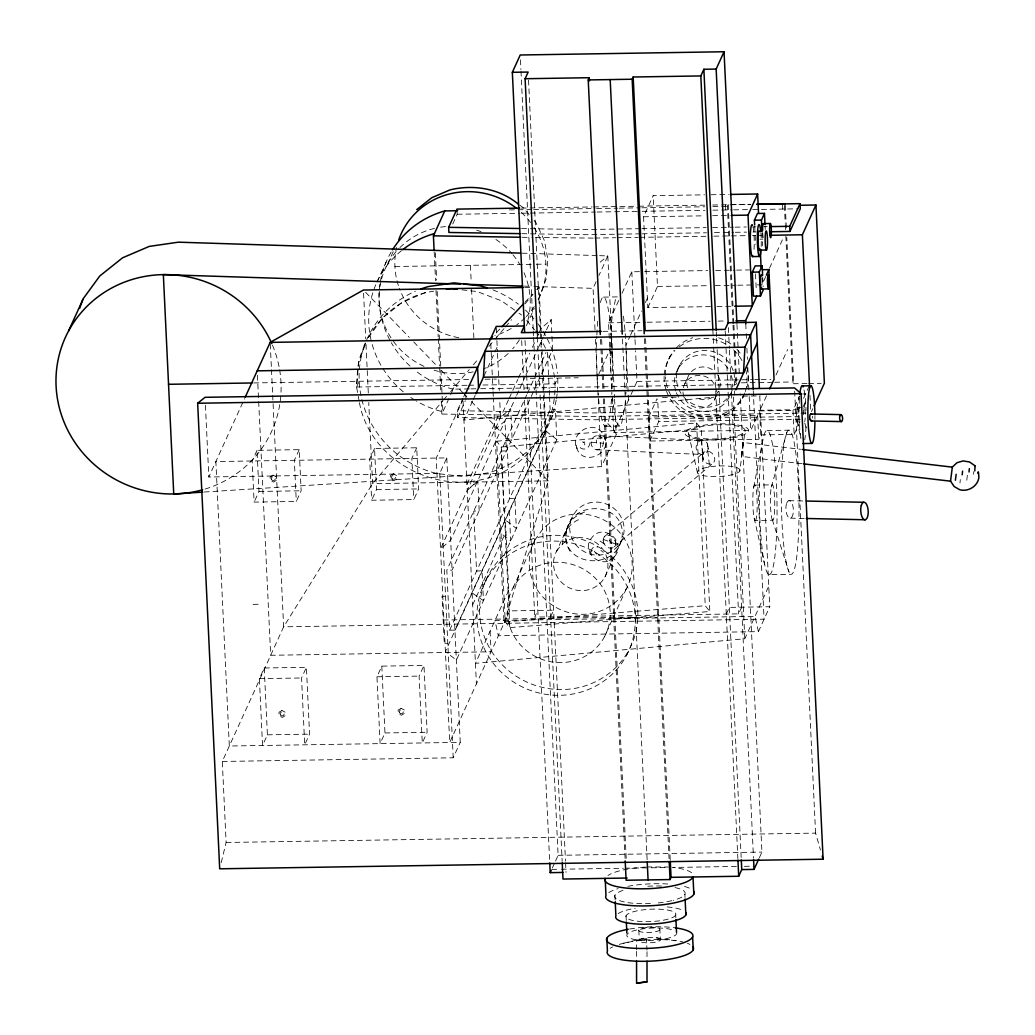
<?xml version="1.0" encoding="UTF-8"?>
<svg xmlns="http://www.w3.org/2000/svg" width="1035" height="1035" viewBox="0 0 1035 1035"><rect width="100%" height="100%" fill="white"/><g stroke="black" fill="none" stroke-linecap="round" stroke-linejoin="round"><path stroke-width="0.75" stroke-dasharray="5 3.75" d="M359.145 401.088L356.57 387.025L357.58 369.016M467.018 385.279L356.57 387.025L358.77 361.914L365.924 342.857L368.305 393.132M562.652 544.578C562.121 532.831 570.311 521.821 581.579 518.651M959.975 482.97L960.312 479.541M614.596 399.174L616.2 434.739L601.503 466.591L204.322 492.013M966.781 480.214L967.634 472.904M802.125 463.719L741.422 456.396L743.117 442.514L800.572 449.281M739.831 470.912A21.373 5.279 -2.7 0 0 710.139 466.785A21.373 5.279 -2.7 0 0 705.909 476.061A21.373 5.279 -2.7 0 0 739.831 470.912L744.993 431.388A28.45 7.025 -2.7 0 0 705.456 425.877A28.45 7.025 -2.7 0 0 699.828 438.245A28.45 7.025 -2.7 0 0 744.993 431.388M973.456 474.276L973.819 471.572M753.7 487.394L762.86 439.888M796.808 408.657L799.253 395.991M599.563 255.658L607.817 255.956L598.942 275.452M357.942 366.041L360.374 355.833L365.251 343.077M221.205 862.621L226.122 842.49L222.292 761.462L283.642 626.822L372.587 483.655L442.411 401.282M771.269 487.11L786.846 432.488M803.833 408.54L806.187 400.299M359.43 402.654C369.443 458.272 432.371 493.902 485.958 478.558C538.446 464.935 570.466 402.059 547.45 352.392L549.171 388.785M743.117 442.514L741.422 456.396M741.487 456.577L743.182 442.695M446.784 457.884L460.252 742.341L229.33 746.015L215.862 461.558L446.784 457.884L439.746 473.331L208.824 477.006L244.545 398.643M257.029 450.328L252.178 460.989L254.118 502.117L296.295 501.445L301.146 490.784L299.206 449.656L257.029 450.328L258.983 491.457L254.118 502.117M299.206 449.656L294.341 460.316L296.295 501.445M377.076 281.895L386.107 262.075M387.504 264.158L393.416 251.169M356.57 387.025L359.21 381.255M452.735 224.065L457.211 214.245L457.017 210.39M264.236 667.989L267.405 734.824L262.541 745.485L259.384 678.649L264.236 667.989L306.412 667.316L309.568 734.151L304.717 744.812L301.547 677.977L306.412 667.316M374.541 448.453L369.689 459.113L371.63 500.241L413.806 499.569L418.658 488.921L416.717 447.78L374.541 448.453L376.494 489.581L371.63 500.241M416.717 447.78L411.852 458.44L413.806 499.569M805.993 413.081L590.299 416.51L441.854 414.052L449.979 396.237M450.626 394.814L453.201 389.147L469.36 388.901M799.68 406.846L798.386 409.666L798.709 416.523L593.133 419.796L457.664 417.558L457.341 410.701L463.085 398.087M463.732 396.69L465.647 392.485M462.955 399.445L436.24 458.052L449.708 742.509L509.686 610.883L505.39 519.997L516.336 528.458L514.925 498.469L509.647 498.56L506.814 438.594L512.079 438.504L510.669 408.527L500.526 417.325L499.711 400.053M457.664 417.558L465.323 400.739M472.581 401.037L463.926 420.016L714.059 397.181M473.241 399.575L475.233 395.189M484.057 375.847L497.201 346.997M526.388 325.624L534.28 308.314M538.174 299.762L546.092 279.217L547.877 259.539L544.397 240.56L535.923 222.603L533.969 220.3M381.799 666.126L384.968 732.961L380.104 743.622L376.947 676.774L381.799 666.126L423.975 665.453L427.132 732.288L422.28 742.949L419.11 676.101L423.975 665.453M466.966 484.328L500.241 411.309M508.495 399.833L440.548 548.951L450.678 540.154L515.973 396.871M509.168 398.384L517.798 379.431M518.457 377.982L529.752 353.207M532.404 347.372L535.729 340.088M536.389 338.626L538.381 334.266M539.041 332.804L541.033 328.431L551.176 319.634L552.587 349.623L533.995 390.415M516.646 395.409L525.275 376.468M525.935 375.006L537.889 348.782M538.549 347.32L543.207 337.125M543.867 335.663L545.859 331.291M546.519 329.842L551.176 319.634M449.669 630.186L550.154 409.666L555.433 409.588L454.934 630.095L449.669 630.186L446.822 570.22L526.737 394.878M527.397 393.416L545.988 352.612M533.336 391.877L452.101 570.13L446.822 570.22M595.021 329.699L593.068 288.351L596.328 281.184M544.087 432.488L546.726 426.718M710.528 306.619L647.858 307.615L643.563 216.781L653.188 195.654L704.602 194.839M472.672 604.854L505.947 531.848M485.777 580.738L488.416 574.955M609.693 347.036L608.541 322.842L619.422 298.973M622.022 293.254L631.816 271.791L643.097 271.61M556.856 439.564L456.357 660.084L445.399 651.623L545.898 431.103L556.856 439.564L555.433 409.588M598.592 374.605L610.339 348.808M508.715 590.325L475.44 663.332L744.812 638.75L768.772 586.185M512.985 588.048L534.991 539.752L542.676 529.234A51.828 49.822 24.5 0 1 628.245 546.208A51.828 49.822 24.5 0 1 578.604 614.182A51.828 49.822 24.5 0 1 534.991 539.752M628.504 400.118L625.903 345.276L629.823 336.673M630.483 335.236L641.506 311.043M645.387 302.543L647.962 296.877M647.858 307.615L657.484 286.488L653.188 195.654M222.292 761.462L453.214 757.788L460.252 742.341M556.558 551.254L560.621 545.691A27.389 26.328 24.5 0 1 605.837 554.657A27.389 26.328 24.5 0 1 579.6 590.571A27.389 26.328 24.5 0 1 556.558 551.254L572.756 515.728L576.805 510.164A27.389 26.328 24.5 0 1 622.022 519.13A27.389 26.328 24.5 0 1 595.798 555.045A27.389 26.328 24.5 0 1 572.756 515.728M766.547 395.784L759.638 410.921L760.777 434.92L758.771 439.306L649.825 441.039L648.699 417.053L757.633 415.32L750.789 430.34L613.729 432.526L630.457 395.81M631.117 394.374L637.004 381.462L635.555 350.826M741.629 607.196L738.589 613.859L534.772 617.106L537.799 610.443M732.935 323.644L727.385 206.418L728.2 204.645L750.362 204.296M550.581 616.847L553.621 610.184L509.686 610.883M668.739 359.197L669.956 356.532M648.699 417.053L656.966 398.902M677.679 369.482L679.697 365.032M649.825 441.039L658.739 421.504L657.678 399.109M684.834 383.778L688.029 376.753M604.893 577.012L621.078 541.486M765.719 276.526L761.928 284.819L753.894 284.948M769.51 268.181L782.421 239.848M604.453 636.81A51.828 49.822 24.5 0 0 556.338 562.264A51.828 49.822 24.5 0 0 515.352 638.22A51.828 49.822 24.5 0 0 604.453 636.81L626.46 588.501M614.712 615.825L613.703 618.05L657.639 617.352L658.648 615.126M714.564 399.626L718.406 391.191A16.845 16.198 24.5 0 1 716.841 393.546M480.654 388.72L735.833 384.658L736.635 382.885M635.671 617.701L636.68 615.476M742.393 398.449L743.596 395.784A41.736 40.119 24.5 0 1 671.87 396.923M626.382 655.673A79.682 76.59 24.5 0 0 552.431 541.085A79.682 76.59 24.5 0 0 489.426 657.846A79.682 76.59 24.5 0 0 626.382 655.673L629.021 649.902A79.682 76.59 24.5 0 0 555.058 535.315A79.682 76.59 24.5 0 0 492.065 652.076A79.682 76.59 24.5 0 0 629.021 649.902M775.991 375.032L787.622 349.532M552.341 867.977L554.902 862.349M555.549 860.952L558.111 855.324L536.415 397.065M807.028 383.519L792.823 383.752L793.638 381.967L786.794 237.455M760.777 434.92L794.155 434.389L793.017 410.39L799.305 396.625M803.548 398.346L808.71 387.025M803.225 406.613L805.799 400.959M794.155 434.389L801.064 419.24L658.739 421.504M811.466 411.581L812.76 408.747M726.298 614.053L729.326 607.39L769.742 606.743L759.768 396.043M758.409 631.635L755.007 616.394L494.95 620.534L498.352 635.762L758.409 631.635L769.742 606.743M759.367 857.705L761.928 852.077L740.245 393.83M363.945 345.975L365.239 343.361M614.738 556.287C627.52 541.499 602.603 522.17 591.477 538.122C579.807 552.47 603.237 571.204 614.738 556.287L612.332 558.098M443.446 400.066L446.538 396.418M450.678 391.54L469.256 369.611M473.396 364.734L478.558 358.653M488.882 346.466L494.044 340.373M495.079 339.157L504.381 328.186M505.403 326.969L511.6 319.66M524.9 303.979L533.012 294.419M537.062 289.632L539.093 287.238L534.293 287.316M496.515 332.533L499.789 329.052M524.9 302.336L532.533 294.212M536.906 289.567L539.093 287.238L541.24 332.791M605.41 426.291L619.473 426.058L621.479 424.001L624.778 407.518A64.597 7.892 89.1 0 0 625.541 398.954M600.209 262.191L607.636 255.917M494.859 429.758L505.002 420.96L506.413 450.95L501.147 451.027L503.98 510.992L509.259 510.915L510.669 540.891L499.724 532.43M477.394 481.534L467.251 490.331L477.769 480.706L479.192 510.695L473.732 511.186L476.566 571.152L482.025 570.66L483.448 600.636L472.115 593.003M604.479 536.635L703.619 452.605M614.324 546.778L713.477 462.761M609.123 560.504L611.478 558.719M636.564 949.819L636.564 940.297L646.422 938.887L647.004 950.091M647.004 938.965L636.564 940.297M425.721 292.349L402.24 302.401L382.407 318.107L367.257 339.286C380.35 314.329 405.552 295.014 433.704 291.184M584.62 511.989L578.19 514.744L572.756 519.04L568.707 524.603A27.389 26.328 24.5 0 0 569.962 551.112M623.484 943.273L643.252 938.409M496.658 441.221L696.581 422.966L701.187 428.788L709.842 611.504L509.802 627.637L505.209 621.815L496.658 441.221L501.263 447.042L509.802 627.637M501.263 447.042L701.187 428.788M505.209 621.815L705.236 605.695L709.842 611.504M645.491 867.007L631.505 868.417A44.259 10.932 -2.7 0 0 607.972 875.494M646.94 866.929L668.248 867.045M711.032 194.735L728.705 194.451M521.291 208.087L592.046 206.961M593.663 206.935L637.081 206.237M638.686 206.211L704.628 205.163M712.662 205.033L750.867 204.425M509.362 209.898L531.977 209.536M533.594 209.51L594.957 208.527M596.574 208.501L617.572 208.177M619.189 208.151L640.186 207.815M641.791 207.789L704.783 206.78M712.856 206.651L727.385 206.418M457.211 214.245L519.919 213.249M521.536 213.223L595.513 212.046M597.117 212.02L640.536 211.334M642.153 211.308L704.861 210.312M712.908 210.183L732.107 209.872M733.686 209.846L751.099 209.575M752.691 209.549L798.684 208.811M643.563 216.781L704.615 215.81M712.649 215.681L730.335 215.396M640.342 228.67L584.141 229.576L521.239 228.528M641.946 228.644L706.193 227.622M712.61 227.519L733.492 227.195M735.096 227.17L746.338 226.988M752.768 226.885L755.977 226.833M764.011 226.704L767.22 226.652M640.587 233.819L584.374 234.712L521.485 233.664M642.192 233.794L706.439 232.771M714.461 232.642L733.737 232.332M735.342 232.306L746.584 232.125M753.014 232.021L756.223 231.982M593.133 238.102L531.848 237.455M594.75 238.076L615.67 237.739M617.274 237.714L638.207 237.377M639.811 237.351L705.805 236.303M713.852 236.174L746.054 235.669M752.484 235.566L755.705 235.514M757.322 235.488L763.752 235.385M760.078 239.188L762.886 239.15M394.917 266.512L534.694 264.287M536.298 264.261L545.937 264.106M644.714 271.584L707.591 270.575M715.651 270.445L735.005 270.148M736.622 270.122L749.521 269.915M524.719 287.471L532.702 287.342M657.484 286.488L708.91 285.673M715.327 285.569L736.221 285.233M737.826 285.207L752.29 284.974M603.521 297.123L617.572 296.89L615.566 298.96L612.267 315.429A64.597 7.892 89.1 0 0 610.922 334.719M716.957 306.515L733.026 306.256M608.541 322.842L645.633 322.247M647.237 322.221L710.126 321.225M718.187 321.096L726.247 320.966M602.823 331.355L642.049 330.721M253.691 382.937L468.959 379.509M485.092 379.25L496.399 379.069M530.295 378.538L578.293 377.775M637.004 381.462L740.193 379.819M741.81 379.793L753.092 379.625M754.709 379.599L759.548 379.522M761.152 379.496L770.829 379.34M468.609 385.253L476.592 385.123M482.983 385.02L555.096 383.869L557.723 378.098A100.02 96.151 24.5 0 1 557.322 392.33M741.383 382.808L773.054 382.303M774.633 382.277L793.638 381.967M470.964 388.875L479.05 388.746M808.607 383.493L821.221 383.299M802.668 393.986L805.851 393.934M662.4 397.44L678.43 397.181M742.509 396.159L760.13 395.875M797.222 407.738L804.26 407.622A7.077 0.867 89.1 0 1 805.191 413.534A7.077 0.867 89.1 0 1 804.687 421.555M798.386 409.666L592.809 412.939L457.341 410.701M759.638 410.921L793.017 410.39M797.429 421.892A7.077 0.867 89.1 0 0 798.024 411.322A7.077 0.867 89.1 0 0 796.523 411.231A7.077 0.867 89.1 0 0 797.429 421.892L800.249 421.853M767.129 430.534L789.097 430.185M258.983 491.457L301.146 490.784M376.494 489.581L418.658 488.921M754.748 485.092L772.317 484.82M755.265 520.501A17.711 2.161 89.1 0 0 756.753 494.07A17.711 2.161 89.1 0 0 753.001 493.824A17.711 2.161 89.1 0 0 755.265 520.501L772.834 520.217A17.711 2.161 89.1 0 0 774.322 493.798A17.711 2.161 89.1 0 0 770.57 493.54A17.711 2.161 89.1 0 0 772.834 520.217M769.238 574.632A72.062 8.797 89.1 0 0 775.293 467.07A72.062 8.797 89.1 0 0 760.026 466.048A72.062 8.797 89.1 0 0 769.238 574.632L791.206 574.283A72.062 8.797 89.1 0 0 797.248 466.72A72.062 8.797 89.1 0 0 781.994 465.698A72.062 8.797 89.1 0 0 791.206 574.283M445.567 596.212L442.048 596.264L444.3 643.731L447.806 643.679M253.135 604.375L260.173 604.259M443.174 620.004L635.154 616.938M259.384 678.649L301.547 677.977M376.947 676.774L419.11 676.101M267.405 734.824L309.568 734.151M384.968 732.961L427.132 732.288M226.122 842.49L815.58 833.11L820.444 849.994M558.111 855.324L761.928 852.077M551.707 869.387L559.676 869.258M561.268 869.232L623.458 868.236M625.062 868.21L667.86 867.537M736.39 866.437L672.608 867.459L675.441 867.718A44.259 10.932 -2.7 0 1 692.829 874.135M744.372 866.321L755.524 866.14M522.17 237.287L530.23 237.429M788.903 500.668L804.816 501.005M790.391 518.147L804.712 518.457M522.093 253.174L597.945 255.606M524.357 286.152L532.352 286.41M533.944 286.462L593.068 288.351M597.79 435.67A7.077 6.145 -87.5 0 1 602.292 446.719A7.077 6.145 -87.5 0 1 591.697 445.813A7.077 6.145 -87.5 0 1 597.79 435.67L702.752 440.341M596.729 449.798L701.704 454.468M591.14 442.217L603.379 443.252M461.895 289.826L477.096 291.534L501.496 300.823L515.288 310.578M656.164 937.775L676.062 940.724M603.211 539.338L615.592 544.074M600.106 541.072L604.867 544.268M519.583 205.033L523.296 207.66L529.118 214.555M519.053 313.23L521.536 315.002M600.856 550.297L603.25 552.289M607.843 423.548L613.768 429.848L616.252 434.17M365.64 292.323L409.239 337.345M413.677 341.925L436.977 365.976M441.415 370.556L463.602 393.468M464.715 394.62L466.927 396.91M471.365 401.489L548.252 480.861L504.019 623.316L493.359 398.022M619.473 426.058L617.39 423.729A64.597 7.892 89.1 0 1 612.151 393.313M526.724 320.539L534.59 329.854M535.574 331.019L539.507 335.676M609.279 540.192L611.607 543.142M594.258 551.176L596.626 554.178M576.521 447.482C582.744 468.415 615.411 452.191 603.211 434.7C594.97 417.985 568.099 432.915 577.194 448.854L576.172 445.153M614.868 540.425L616.524 543.789M589.717 550.4L591.347 553.712M545.497 348.277L541.59 340.062L541.965 347.915M804.712 423.017L807.08 430.457M772.265 519.583L788.89 571.682M603.91 436.007L604.932 439.707M688.65 434.118L697.512 472.969M796.989 420.922L800.857 438.025M754.153 518.056L764.697 564.683M702.493 454.844L703.283 459.734M701.148 440.444L703.295 454.365M707.785 451.221L709.311 464.133M707.513 443.834L708.121 449.112M611.051 333.154L611.4 337.785M611.349 337.785L610.831 329.867A64.597 7.892 89.1 0 0 600.391 302.492M597.079 377.904L597.79 388.707M809.991 395.344L810.741 411.4M794.66 391.165L815.58 833.11M785.28 205.344L786.419 229.434M784.388 205.512L785.229 223.185M785.306 224.789L785.526 229.602M785.837 236.019L792.823 383.752M782.589 205.215L782.77 209.07M765.085 226.251L765.24 229.46M762.058 232.914L762.666 245.761M762.691 277.018L763.144 286.617M754.722 226.6L755.55 244.273M755.511 273.926L756.274 289.929M757.633 415.32L758.771 439.306M753.26 390.751L764.076 619.189L283.642 626.822L272.697 395.409M745.756 323.89L746.131 331.95M746.209 333.568L746.442 338.406M746.895 348.083L747.425 359.365M747.813 367.438L749.107 394.852M749.185 396.47L750.789 430.34M736.959 324.447L739.404 376.08M728.2 204.645L733.828 323.463M733.906 325.081L736.558 381.268M733.013 325.249L735.833 384.658M725.535 204.839L725.768 209.976M734.332 390.945L734.527 395.06M733.375 397.039L744.812 638.75M728.394 327.565L728.769 335.599M728.847 337.203L729.39 348.459M729.455 350.063L730.606 374.165M730.671 375.783L753.506 858.144M725.212 331.006L738.589 613.859M716.285 331.886L716.518 336.711M716.595 338.329L717.048 347.993M717.126 349.61L718.277 373.777M718.355 375.382L719.04 389.885M719.118 391.502L719.338 396.327M719.416 397.945L741.202 858.338M712.83 329.596L737.864 858.558M696.581 422.966L705.236 605.695M684.885 894.266L685.041 897.436M675.713 914.992A25.021 6.184 -2.7 0 1 635.982 921.021A25.021 6.184 -2.7 0 1 640.937 910.153A25.021 6.184 -2.7 0 1 675.713 914.992L675.855 918.136M645.568 338.717L647.16 372.458M647.237 374.062L670.214 859.645M644.443 338.626L669.05 858.649M631.816 271.791L634.947 337.915M635.011 339.532L635.477 349.209M659.903 929.715A10.622 2.626 -2.7 0 1 643.033 932.276A10.622 2.626 -2.7 0 1 645.141 927.67A10.622 2.626 -2.7 0 1 659.903 929.715L660.382 940A10.622 2.626 -2.7 0 1 643.524 942.562A10.622 2.626 -2.7 0 1 645.62 937.943A10.622 2.626 -2.7 0 1 660.382 940M622.475 338.975L647.173 860.603M607.817 255.956L613.47 375.304M613.548 376.895L614.518 397.582M611.193 336.349L611.646 345.936M611.957 352.327L612.254 358.718L611.517 339.325L612.358 362.237A64.597 7.892 89.1 0 1 611.776 394.451M638.815 930.051L639.307 940.336M609.77 348.653L610.909 372.846M611.672 388.966L611.142 377.684A64.597 7.892 89.1 0 0 611.801 388.824M612.125 398.643L613.729 432.526M601.633 339.415L602.021 347.45M602.085 349.054L603.237 373.156M603.301 374.761L603.987 389.225M604.453 398.876L626.291 860.344M600.507 339.325L600.895 347.372M600.973 348.989L602.111 373.156M602.189 374.761L602.875 389.263M603.34 398.928L625.205 860.952M626.046 915.781L626.266 920.503M595.474 339.247L597.803 388.655M597.881 390.247L601.503 466.591M614.919 895.379L615.152 900.127M549.249 390.389L549.469 395.215M549.546 396.819L550.154 409.666M541.318 334.24L541.525 338.6M542.029 349.481L544.048 391.916M544.112 393.481L548.252 480.861L372.587 483.655L368.745 402.563M528.536 80.122L541.344 350.787M541.421 352.405L542.56 376.572M542.638 378.176L565.498 861.133M565.576 862.737L566.029 872.389M537.113 332.39L537.268 335.612M537.346 337.216L539.778 388.642M540.089 395.072L562.16 861.366M520.45 59.836L520.915 69.513M520.993 71.13L533.206 329.298M533.284 330.915L533.517 335.754M533.594 337.371L536.337 395.461M525.03 340.45L527.384 390.273M527.837 399.911L549.676 861.392M521.679 340.683L522.067 348.717M522.145 350.322L523.283 374.437M523.361 376.041L524.046 390.505M524.499 400.144L534.772 617.106M496.295 327.953L496.826 338.962M496.891 340.567L497.434 351.822M497.499 353.427L499.258 390.415M490.784 343.62L492.983 389.988M493.061 391.592L493.281 396.418M490.085 631.221L491.056 651.778L270.678 655.284L257.288 372.445M470.42 265.309L471.184 281.313M471.559 289.321L473.914 338.962M465.776 395.228L465.97 399.342M463.033 401.024L476.411 683.902M435.36 252.838L436.654 280.136M437.184 291.378L442.876 411.801A95.414 91.714 24.5 0 1 416.368 401.024M434.183 251.88L435.554 280.783M436.007 290.421L438.206 336.983M438.284 338.587L439.577 365.885M439.655 367.49L440.794 391.579M441.246 401.205L441.854 414.052M439.746 473.331L453.214 757.788M363.57 293.19L365.73 338.898M270.251 343.982L271.403 368.085M271.481 369.702L272.619 393.805M205.435 405.28L208.824 477.006M596.315 439.978L596.432 443.122M584.633 441.751L584.749 444.921M597.04 376.442L596.561 361.176A64.597 7.892 89.1 0 1 596.535 348.937M647.004 951.67L647.004 958.022M636.564 951.411L636.564 959.354M556.17 400.144A100.02 96.151 24.5 0 1 488.585 472.775L463.046 476.488L437.197 473.603A100.02 96.151 24.5 0 1 365.433 342.973M366.571 340.192A100.02 96.151 24.5 0 1 415.41 291.197M492.945 289.904A100.02 96.151 24.5 0 1 518.367 304.199M525.418 310.099A100.02 96.151 24.5 0 1 533.931 318.909M537.786 323.683A100.02 96.151 24.5 0 1 542.133 329.906M543 331.252A100.02 96.151 24.5 0 1 557.386 373.376M557.14 393.908A100.02 96.151 24.5 0 1 556.455 398.604M279.631 369.793A113.32 108.934 24.5 0 1 204.206 489.322M272.451 345.121A113.32 108.934 24.5 0 1 279.359 368.201M611.478 399.174A64.597 7.892 89.1 0 1 598.101 393.533M596.548 347.437A64.597 7.892 89.1 0 1 596.807 336.491M596.859 334.939A64.597 7.892 89.1 0 1 597.687 321.225M610.948 373.195A64.597 7.892 89.1 0 1 610.585 348.717M610.598 347.217A64.597 7.892 89.1 0 1 610.857 336.272M623.432 316.192A64.597 7.892 89.1 0 1 625.903 345.276M626.033 348.252A64.597 7.892 89.1 0 1 625.839 394.232M671.068 395.629A41.736 40.119 24.5 0 1 665.363 376.818M665.324 375.317A41.736 40.119 24.5 0 1 674.147 350.296M676.14 348.058A41.736 40.119 24.5 0 1 692.751 337.746M718.639 337.811A41.736 40.119 24.5 0 1 732.353 345.121M736.92 349.3A41.736 40.119 24.5 0 1 741.694 355.393M746.727 366.519A41.736 40.119 24.5 0 1 745.498 391.709M744.812 392.964A41.736 40.119 24.5 0 1 709.027 419.162A41.736 40.119 24.5 0 1 669.089 396.948M668.377 395.59A41.736 40.119 24.5 0 1 666.553 391.346M666.061 389.91A41.736 40.119 24.5 0 1 664.121 376.468M664.198 374.955A41.736 40.119 24.5 0 1 674.923 350.723M679.439 346.712A41.736 40.119 24.5 0 1 727.307 345.069M733.492 349.791A41.736 40.119 24.5 0 1 742.755 362.069M745.51 369.185A41.736 40.119 24.5 0 1 746.364 387.181M746.067 388.642A41.736 40.119 24.5 0 1 745.291 391.528M731.434 392.614A29.316 28.178 24.5 0 1 729.015 396.327M727.087 398.566A29.316 28.178 24.5 0 1 681.897 394.658M681.043 393.416A29.316 28.178 24.5 0 1 678.882 389.419M677.809 386.611A29.316 28.178 24.5 0 1 676.825 373.363M677.123 371.927A29.316 28.178 24.5 0 1 704.227 350.451A29.316 28.178 24.5 0 1 733.323 371.035M733.737 372.458A29.316 28.178 24.5 0 1 732.689 389.949M729.403 397.052A29.316 28.178 24.5 0 1 701.833 411.529A29.316 28.178 24.5 0 1 676.282 392.459M675.79 391.062A29.316 28.178 24.5 0 1 675.092 376.365M675.454 374.942A29.316 28.178 24.5 0 1 700.669 354.953A29.316 28.178 24.5 0 1 729.571 371.293M731.292 375.472A29.316 28.178 24.5 0 1 732.482 387.245M731.991 390.156A29.316 28.178 24.5 0 1 730.063 395.745M712.572 397.259A16.845 16.198 24.5 0 1 695.843 397.518M687.589 387.737A16.845 16.198 24.5 0 1 694.511 369.275A16.845 16.198 24.5 0 1 714.823 371.539M717.63 374.877A16.845 16.198 24.5 0 1 719.894 387.232M716.052 395.668A16.845 16.198 24.5 0 1 701.2 407.984A16.845 16.198 24.5 0 1 684.251 397.531M683.747 396.185A16.845 16.198 24.5 0 1 682.971 391.967M683.346 387.737A16.845 16.198 24.5 0 1 701.109 375.498A16.845 16.198 24.5 0 1 716.414 391.437M608.787 892.623A44.259 10.932 -2.7 0 1 618.128 888.625M627.896 886.309A44.259 10.932 -2.7 0 1 670.654 884.226M684.549 886.478A44.259 10.932 -2.7 0 1 690.474 888.664M675.053 887.603A35.255 8.707 -2.7 0 1 673.203 900.334M671.793 900.683A35.255 8.707 -2.7 0 1 656.565 903.089M650.472 903.516A35.255 8.707 -2.7 0 1 617.779 899.829A35.255 8.707 -2.7 0 1 623.963 890.074M647.794 886.219A35.255 8.707 -2.7 0 1 661.417 886.076M676.489 932.237A25.021 6.184 -2.7 0 1 644.637 940.492A25.021 6.184 -2.7 0 1 633.071 930.97A25.021 6.184 -2.7 0 1 674.704 930.763M618.128 913.633A35.255 8.707 -2.7 0 1 635.218 908.277M667.174 906.932A35.255 8.707 -2.7 0 1 683.191 910.489M453.201 389.147A95.414 91.714 24.5 0 1 416.122 371.216M410.041 366.092A95.414 91.714 24.5 0 1 391.308 342.688M389.794 339.933A95.414 91.714 24.5 0 1 380.155 282.684M380.414 281.184A95.414 91.714 24.5 0 1 391.696 251.143M519.376 339.842A76.098 73.149 24.5 0 1 512.648 348.834M508.237 353.427A76.098 73.149 24.5 0 1 483.254 368.926M473.176 371.863A76.098 73.149 24.5 0 1 434.053 370.194M424.001 366.364A76.098 73.149 24.5 0 1 392.666 340.308M390.984 337.811A76.098 73.149 24.5 0 1 379.664 288.325M379.897 286.734A76.098 73.149 24.5 0 1 380.802 282.05M381.566 278.971A76.098 73.149 24.5 0 1 398.773 248.723M399.898 247.585A76.098 73.149 24.5 0 1 434.622 228.36M440.574 227.195A76.098 73.149 24.5 0 1 446.615 226.497M476.682 230.158A76.098 73.149 24.5 0 1 481.029 231.724M495.933 239.473A76.098 73.149 24.5 0 1 511.924 253.575M512.92 254.739A76.098 73.149 24.5 0 1 519.868 264.637M524.008 272.723A76.098 73.149 24.5 0 1 526.802 323.994M414.983 400.196A95.414 91.714 24.5 0 1 408.333 395.771M403.327 391.877A95.414 91.714 24.5 0 1 375.783 284.728M377.038 281.934A95.414 91.714 24.5 0 1 401.464 250.677M534.293 306.554A76.098 73.149 24.5 0 1 526.285 316.542M525.172 317.667A76.098 73.149 24.5 0 1 516.581 324.964M511.199 328.483A76.098 73.149 24.5 0 1 494.769 335.715M458.712 337.708A76.098 73.149 24.5 0 1 399.368 288.351M398.384 285.531A76.098 73.149 24.5 0 1 396.586 247.404M521.355 212.382A76.098 73.149 24.5 0 1 530.606 222.499M534.073 227.441A76.098 73.149 24.5 0 1 538.303 299.697M590.002 442.657A6.947 6.029 -87.5 0 1 585.823 448.737A6.947 6.029 -87.5 0 1 579.393 446.68M591.49 551.759A6.081 4.787 49.7 0 1 597.557 547.179M800.922 438.206A28.825 3.519 89.1 0 1 799.55 397M804.001 389.897A28.825 3.519 89.1 0 1 806.019 410.455M805.993 426.679A28.825 3.519 89.1 0 1 804.725 439.81M814.933 416.329A28.825 3.519 89.1 0 1 814.933 419.343M803.496 414.647A7.077 0.867 89.1 0 1 804.182 407.648M812.527 416.303A3.506 1.488 86.3 0 1 812.682 418.114M753.04 226.924A15.939 1.941 89.1 0 1 753.816 252.01M763.364 237.52A7.077 0.867 89.1 0 1 762.679 232.474M762.019 278.441A7.077 0.867 89.1 0 1 762.122 285.518M760.867 232.694A15.939 1.941 89.1 0 1 761.165 247.391M629.642 929.016A43.237 10.686 -2.7 0 1 675.454 927.865M610.158 948.306A43.237 10.686 -2.7 0 1 612.578 946.934M619.292 944.399A43.237 10.686 -2.7 0 1 682.971 941.992M687.382 943.312A43.237 10.686 -2.7 0 1 689.957 944.438M702.351 455.309L703.554 460.29A7.077 5.576 49.7 0 0 713.115 463.085A7.077 5.576 49.7 0 0 711.951 453.201A7.077 5.576 49.7 0 0 702.791 453.835L702.351 455.309M566.611 530.334C559.249 566.003 614.881 572.083 621.647 539.093C629.008 503.437 573.377 497.343 566.611 530.334M582.847 441.932L583.675 442.424L582.847 441.932M708.341 447.922L708.005 449.733A7.077 6.145 -87.5 0 1 699.168 453.589A7.077 6.145 -87.5 0 1 697.512 442.928A7.077 6.145 -87.5 0 1 706.931 442.773L708.341 447.922M273.111 475.168L270.122 476.954L270.29 480.408L273.447 482.09L276.436 480.318L276.267 476.85L273.111 475.168M393.416 473.836L390.415 475.621L390.583 479.076L393.74 480.757L396.728 478.985L396.573 475.518L393.416 473.836M281.96 710.489L278.958 712.274L279.127 715.728L282.283 717.41L285.272 715.638L285.117 712.171L281.96 710.489M401.127 708.302L398.139 710.075L398.307 713.542L401.464 715.224L404.452 713.438L404.284 709.984L401.127 708.302M280.459 714.939A1.992 1.915 24.5 0 0 283.875 714.887A1.992 1.915 24.5 0 0 282.025 712.028A1.992 1.915 24.5 0 0 280.459 714.939M271.61 479.632A1.992 1.915 24.5 0 0 275.038 479.567A1.992 1.915 24.5 0 0 273.188 476.708A1.992 1.915 24.5 0 0 271.61 479.632M399.626 712.753A1.992 1.915 24.5 0 0 403.055 712.701A1.992 1.915 24.5 0 0 401.205 709.829A1.992 1.915 24.5 0 0 399.626 712.753M391.903 478.286A1.992 1.915 24.5 0 0 395.331 478.235A1.992 1.915 24.5 0 0 393.481 475.363A1.992 1.915 24.5 0 0 391.903 478.286M697.797 439.008A31.865 7.879 -2.7 0 0 748.383 431.336A31.865 7.879 -2.7 0 0 704.098 425.165A31.865 7.879 -2.7 0 0 697.797 439.008M603.198 540.982A7.077 5.576 49.7 0 0 613.173 547.657A7.077 5.576 49.7 0 0 611.84 536.479A7.077 5.576 49.7 0 0 603.198 540.982M786.522 503.696A8.785 3.713 86.3 0 0 789.407 518.017A8.785 3.713 86.3 0 0 793.004 506.503A8.785 3.713 86.3 0 0 786.522 503.696"/><path stroke-width="1.5" d="M475.906 393.727L483.436 377.206L484.885 351.318L744.941 347.178L756.287 322.299L728.161 322.739L725.134 329.402L645.18 330.683L633.174 77.004L700.824 75.93L703.865 69.267L716.155 69.073L724.047 51.75L520.23 54.997L512.338 72.308L524.641 332.416M744.941 347.178L743.492 373.066L483.436 377.206M974.789 470.938L975.048 466.009M969.019 471.986L969.342 468.635M962.188 474.858L962.589 471.145M956.159 474.25L955.383 480.253M977.907 473.28C978.541 468.299 978.67 476.398 978.916 477.394C977.752 486.23 968.242 492.078 959.781 489.762L954.166 486.541L950.466 481.003M79.604 308.352L83.007 298.973L99.826 275.944L122.583 257.806L149.195 246.421L178.343 242.177L520.489 253.122M952.032 467.419L956.935 462.748L963.119 460.911L969.536 461.972L974.944 465.724M68.556 331.006L82.929 299.464M245.204 397.181L270.187 342.378L363.414 290.033L523.115 287.497M434.105 250.276L433.419 235.825L444.765 210.92L457.69 210.713M519.868 233.638L448.905 232.474L448.66 227.325L456.965 209.109L519.686 208.113M537.113 332.39L525.107 78.725L528.148 72.062L512.338 72.308M600.287 334.486L588.229 79.928L589.251 77.703L525.107 78.725M465.621 393.611L496.231 326.439L524.344 325.986L521.304 332.649L601.257 331.381M644.21 333.787L632.165 79.229L633.174 77.004M734.63 306.231L752.303 305.946L748.007 215.125L757.633 193.998L730.309 194.425M754.644 224.996L754.411 220.17L757.452 213.508L764.477 213.404L765.007 224.647M761.98 231.31L761.449 220.054L764.477 213.404M763.3 289.813L760.466 296.036L753.441 296.139L752.303 272.153L755.136 265.93L762.161 265.814L762.614 275.413M760.466 296.036L759.328 272.037L762.161 265.814M745.756 323.89L745.601 320.656L756.792 296.088M766.34 275.142L768.863 269.605L762.42 269.708M770.674 231.749L789.951 231.439L789.705 226.303L800.029 203.649L757.193 204.335M789.951 231.439L800.275 208.785L800.029 203.649M809.603 387.31L802.384 234.764L815.942 205.008L800.171 205.266M735.846 389.833L757.258 342.857M769.678 388.901L774.064 379.289L768.863 269.605M562.872 872.44L550.219 872.647L551.202 870.474M814.053 405.914L824.378 383.248L815.942 205.008M625.205 860.952L626.11 880.255L670.046 879.556L671.055 877.331L670.292 861.249M671.055 877.331L738.705 876.257L741.746 869.594L741.28 859.943M741.746 869.594L754.036 869.4L758.733 859.115M490.564 338.872L492.544 336.763M501.975 326.724L523.801 303.501M197.659 403.249L205.059 397.311L794.505 387.931L801.064 393.636L823.097 859.205L219.692 868.805L197.659 403.249L801.064 393.636M416.756 209.613L431.815 197.685L450.044 189.897C473.448 184.126 499.62 188.525 518.354 204.167M636.564 960.946L636.577 983.172L647.004 981.84L647.004 961.205M647.004 981.84L636.577 983.172M446.46 289.334L451.26 288.636L457.341 289.321M202.718 492.117L173.738 493.967L163.349 274.611L460.575 284.12M588.229 79.928L632.165 79.229M756.701 204.193L785.203 203.74M731.939 215.371L748.007 215.125M754.411 220.17L761.449 220.054M763.377 223.612L770.402 223.508M770.428 226.6L789.705 226.303M770.195 235.281L802.384 234.764M759.444 250.134L766.469 250.017A9.587 1.177 89.1 0 0 767.271 235.708A9.587 1.177 89.1 0 0 765.24 235.566A9.587 1.177 89.1 0 0 766.469 250.017M752.51 256.589L759.535 256.473M752.303 272.153L759.328 272.037M761.424 289.011L768.449 288.894A7.077 0.867 89.1 0 0 769.044 278.324A7.077 0.867 89.1 0 0 767.543 278.221A7.077 0.867 89.1 0 0 768.449 288.894M735.924 320.811L745.601 320.656M270.187 342.378L750.608 334.732L753.195 389.134M257.21 370.84L477.588 367.334L478.558 387.892M168.537 384.296L252.074 382.963M802.177 385.913L810.961 385.77M803.031 443.549L811.815 443.42M627.132 878.029L562.988 879.051L562.238 862.97M448.66 227.325L519.622 228.502M433.419 235.825L520.553 237.261M810.884 413.961L840.821 414.608M811.479 420.96L841.403 421.594M806.407 501.043L863.72 502.273M806.304 518.483L865.208 519.751M463.719 284.211L522.766 286.1M802.164 449.462L952.161 467.121L952.226 467.949L950.531 481.184L803.729 463.9M810.069 419.434L811.854 420.766A3.506 1.488 86.3 0 1 810.069 419.434A3.506 1.488 86.3 0 1 809.939 415.177L810.198 414.569A3.506 1.488 86.3 0 1 811.66 414.298M822.204 856.139L823.097 859.205M757.633 193.998L758.539 213.119M760.272 249.771L761.1 267.302M756.287 322.299L759.392 387.983M724.047 51.75L736.881 322.829M716.155 69.073L728.161 322.739M753.583 859.749L754.036 869.4M703.865 69.267L716.22 330.269M700.824 75.93L712.83 329.596M737.942 860.176L738.705 876.257M693.825 894.124L693.023 876.981A44.259 10.932 -2.7 0 1 644.029 888.793A44.259 10.932 -2.7 0 1 605.164 878.379L605.98 895.521A44.259 10.932 -2.7 0 0 650.627 905.741A44.259 10.932 -2.7 0 0 693.644 891.277M692.635 936.921L693.243 949.768M685.105 899.014L685.856 914.837M675.933 919.701L676.528 932.276M669.205 861.857L670.046 879.556M610.197 79.579L622.242 334.137M647.237 862.207L648.078 879.905M589.251 77.703L589.394 80.911M626.343 922.069L626.861 933.065M615.217 901.705L615.89 915.949A35.255 8.707 -2.7 0 0 651.442 924.087A35.255 8.707 -2.7 0 0 685.713 912.559M606.808 938.279L607.429 951.139A43.237 10.686 -2.7 0 0 651.028 961.114A43.237 10.686 -2.7 0 0 693.062 946.986M549.753 862.996L550.219 872.647M202.666 489.775A113.32 108.934 24.5 0 1 62.475 417.959A113.32 108.934 24.5 0 1 127.24 281.093A113.32 108.934 24.5 0 1 271.804 343.633M421.064 288.92A100.02 96.151 24.5 0 1 428.348 286.579L453.886 282.865L479.735 285.751A100.02 96.151 24.5 0 1 487.11 287.833M392.498 249.836A95.414 91.714 24.5 0 1 444.765 210.92M402.68 249.707A95.414 91.714 24.5 0 1 434.441 233.574M398.786 239.745A76.098 73.149 24.5 0 1 516.711 208.436M799.809 394.18A28.825 3.519 89.1 0 1 803.108 386.961M814.907 422.28A28.825 3.519 89.1 0 1 809.448 436.524A28.825 3.519 89.1 0 1 809.512 388.371A28.825 3.519 89.1 0 1 814.907 414.828M753.001 256.072A15.939 1.941 89.1 0 1 750.323 240.521A15.939 1.941 89.1 0 1 752.548 225.294M762.614 230.637A7.077 0.867 89.1 0 1 763.61 223.87M761.851 288.092A7.077 0.867 89.1 0 1 760.453 281.869A7.077 0.867 89.1 0 1 761.669 275.827M761.035 249.784A15.939 1.941 89.1 0 1 758.176 252.359A15.939 1.941 89.1 0 1 757.827 228.554A15.939 1.941 89.1 0 1 760.764 231.517M760.013 248.892A9.587 1.177 89.1 0 1 758.15 241.711A9.587 1.177 89.1 0 1 759.47 231.297M675.454 927.865A43.237 10.686 -2.7 0 1 680.564 943.713A43.237 10.686 -2.7 0 1 615.553 945.667A43.237 10.686 -2.7 0 1 628.219 929.275M839.864 415.824A3.506 1.488 86.3 0 0 841.015 421.543A3.506 1.488 86.3 0 0 842.451 416.937A3.506 1.488 86.3 0 0 839.864 415.824M769.704 226.988A7.077 0.867 89.1 0 0 770.609 237.662A7.077 0.867 89.1 0 0 771.204 227.092A7.077 0.867 89.1 0 0 769.704 226.988M861.34 505.3A8.785 3.713 86.3 0 0 864.225 519.622A8.785 3.713 86.3 0 0 867.822 508.107A8.785 3.713 86.3 0 0 861.34 505.3"/></g></svg>
